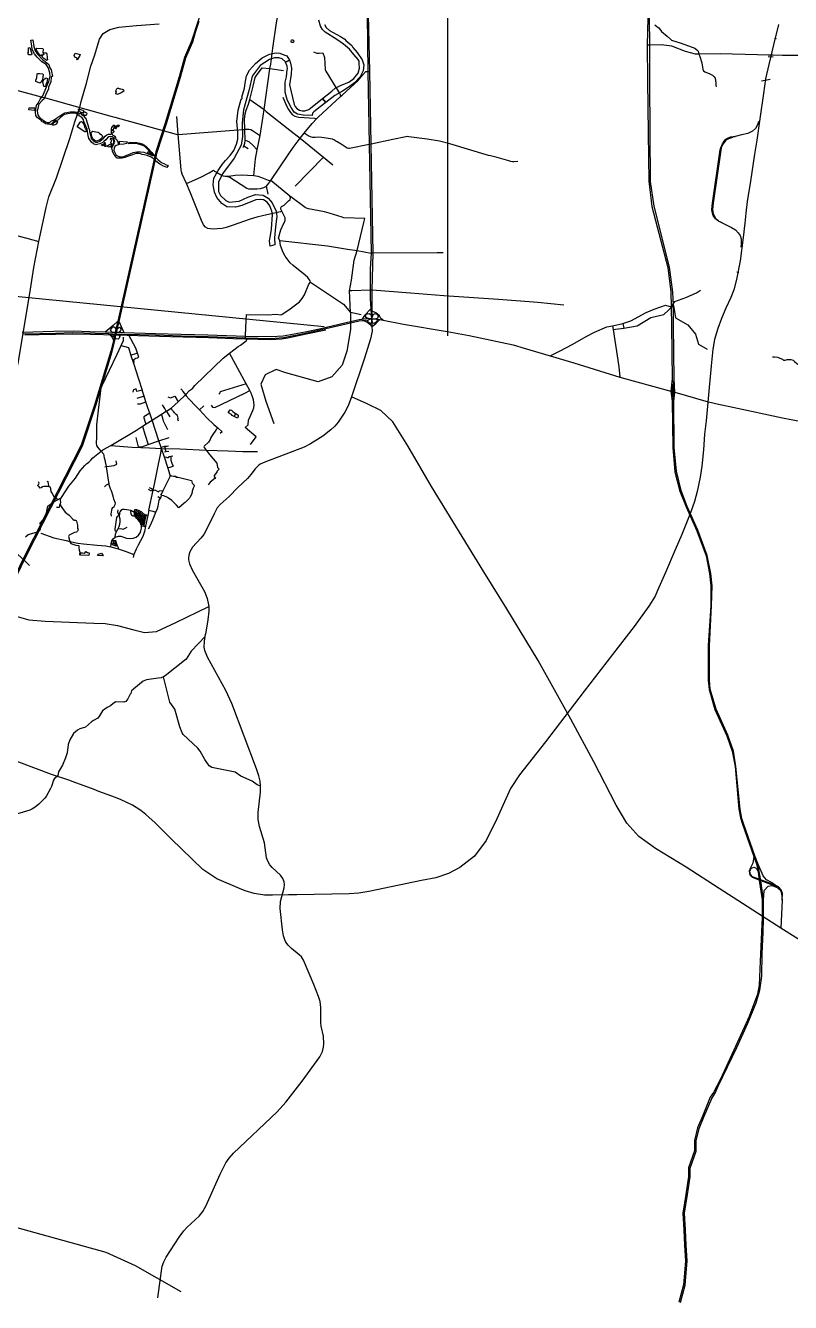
# Model space of a CAD drawing. Header units: millimetres. Extents: x 170 to 95391, y -643 to 69125.
# Drawn here: x 43621 to 54572, y -497 to 17793 of the extents above; entities that cross this region are included whole.
import ezdxf

# ---------------------------------------------------------------- set-up
doc = ezdxf.new("R2010")
doc.units = ezdxf.units.MM
for name, color, linetype in [('railways', 4, 'Continuous'), ('roads_1', 1, 'Continuous'), ('roads_2', 2, 'Continuous'), ('roads_3', 3, 'Continuous'), ('water', 7, 'Continuous')]:
    doc.layers.add(name, color=color, linetype=linetype)

msp = doc.modelspace()

# ---------------------------------------------------------------- linework, layer by layer
at = {"layer": 'railways'}
for points in [[(54399.15, 17808.59), (54331.45, 17516.05), (54263.89, 17232.85), (54216.51, 17029.38), (54184.5, 16817.59), (54133.31, 16455.36), (54090.89, 16152.6), (54056.8, 15948.89), (53999.75, 15562.09), (53951.77, 15272.66), (53932.38, 15106.21), (53918.89, 14961.34), (53892.68, 14757.29), (53851.99, 14423.09), (53799.87, 14153.91), (53760.72, 14007.31), (53718.6, 13898.39), (53648.49, 13744.34), (53582.97, 13596.29), (53531.41, 13455.28), (53484.26, 13294.66), (53460.03, 13158.05), (53436.08, 12916.54)], [(54115.92, 16419.05), (54099.82, 16370.44), (54073.02, 16320.28), (54028.74, 16278.7), (53960.75, 16246.52), (53871.68, 16226.35), (53780.58, 16205.79), (53725.23, 16191.98), (53686.24, 16178.81), (53652.16, 16155.44), (53606.94, 16097), (53581.3, 16040.43), (53575.6, 16008.97), (53465.34, 15248.64), (53456.57, 15159.43), (53465.76, 15095.55), (53500.78, 15035.88), (53544.2, 14993.01), (53594, 14966.14), (53682, 14923.72), (53728.59, 14900.08), (53783.78, 14865.54), (53824.61, 14825.7), (53850.91, 14784.77), (53864.45, 14738.31), (53866.73, 14666.25), (53863.31, 14616.32)], [(53594, 14966.14), (53540.14, 14990.5), (53498.06, 15024.94), (53466.18, 15072.75), (53450.24, 15124.03), (53446.54, 15160.26), (53456.89, 15249.66), (53567.21, 16010.32), (53573.11, 16042.96), (53597.1, 16100.21), (53622.35, 16138.6), (53648.21, 16164.07), (53679.05, 16184.16), (53718.94, 16198.89), (53751.49, 16204.17), (53780.58, 16205.79)], [(53652.16, 16155.44), (53689.49, 16173.82), (53719.37, 16185.5), (53746.95, 16193.23)], [(53436.08, 12916.54), (53395.37, 12450.61), (53382.66, 12340.03)], [(53382.66, 12340.03), (53366.02, 12132), (53343.4, 11937.98), (53325.27, 11716.9), (53302.77, 11482.77), (53277.85, 11325.65), (53238.62, 11116.89), (53197.94, 10976.41), (53144.24, 10825.66)], [(53144.24, 10825.66), (53122.67, 10765.13)], [(53122.67, 10765.13), (53016.65, 10504.35), (52921.52, 10281.51)], [(52921.52, 10281.51), (52781.56, 9960.9), (52669.82, 9698.46), (52637.26, 9619.27), (52545.95, 9475.14)], [(52545.95, 9475.14), (52332.31, 9183.36), (52105.5, 8888.87), (51620.49, 8258.09), (51063.27, 7533.44), (50692.14, 7059.69), (50562.78, 6862.56), (50365.77, 6431.31), (50216.69, 6120.27), (50050.45, 5896.31), (49836.79, 5734.43), (49677.27, 5645.04), (49495.45, 5585.75), (49290.29, 5545.35), (48537.44, 5390.2), (48390.4, 5364.86), (48252.66, 5354.37), (47506.68, 5342.97), (47384.33, 5340.34)], [(44241.61, 6984.08), (43992.74, 7066.06), (43561.34, 7225.63), (43029.58, 7426.6), (42870.88, 7492.04), (42519.94, 7658.49), (42411.3, 7709.38), (42319.82, 7739.72)], [(46763.91, 5399.99), (46684.43, 5430.36), (46358.6, 5571.72), (46156.68, 5702.45), (45706.79, 6141.76), (45478.11, 6370.84), (45342.89, 6492.3), (45270.81, 6547.5), (45151.13, 6624.23), (44989.86, 6703.98), (44908.76, 6738.07), (44668.01, 6823.04), (44605, 6851.99), (44304.29, 6960.9), (44241.61, 6984.08)], [(47384.33, 5340.34), (47158.74, 5335.49), (47041.13, 5338.55), (46894.48, 5359.28), (46763.91, 5399.99)]]:
    msp.add_lwpolyline(points, dxfattribs=at)
at = {"layer": 'roads_1'}
for points in [[(52529.57, 17900.85), (52521.08, 17509.46), (52523.38, 17004.97), (52532.7, 16251.28), (52544.95, 15563.78), (52588.49, 15202.94), (52816.95, 14325.74), (52861.62, 13976.29), (52863.15, 13765.06), (52868.56, 13492.56), (52878, 12732.64), (52875.76, 12630.6)], [(52899.03, 12631.65), (52906.82, 12731.41), (52897.26, 13489.83), (52895.31, 13782.69), (52888.15, 13975.91), (52837.92, 14333.14), (52619.79, 15206.59), (52569.88, 15560.19), (52564.21, 16250.07), (52558.43, 16999.35), (52560.28, 17509.41), (52554.65, 17899.58)], [(52878, 12732.64), (52859.14, 12555.2)], [(52875.76, 12630.6), (52874.89, 12509.43)], [(52899.49, 12511.27), (52899.03, 12631.65)], [(52915.62, 12542.04), (52906.82, 12731.41)], [(52859.14, 12555.2), (52876.52, 12411.35)], [(52874.89, 12509.43), (52876.52, 12411.35), (52885.93, 11750.46), (52915.81, 11402.71), (52986.98, 11123.26), (53076.78, 10899.19), (53230.25, 10557.32), (53362.88, 10196.87), (53412.96, 9943.77), (53430.39, 9767.04), (53430.05, 9481.87), (53395.51, 8911.77), (53393.54, 8417.53), (53408.8, 8284.47), (53491.24, 7996.75), (53661.42, 7619.09), (53739.38, 7400.04), (53780.95, 7178.77), (53832.69, 6570.43), (53856.17, 6442.91)], [(53874.1, 6436.96), (53851.11, 6570.8), (53791.97, 7180.74), (53756.89, 7400.67), (53674.03, 7627.06), (53507.25, 8002.42), (53422.85, 8285.47), (53411.92, 8417.33), (53412.11, 8913.92), (53443.21, 9482.22), (53449.91, 9767.62), (53432.88, 9946.55), (53380.85, 10203.75), (53247.61, 10564.67), (53094.65, 10905.66), (53004.98, 11131.44), (52938.68, 11410.35), (52906.08, 11750.89), (52903.34, 12412.64), (52899.49, 12511.27)], [(52903.34, 12412.64), (52915.62, 12542.04)], [(31571.58, 6754.68), (32448.51, 6221.13), (33498.09, 5628.53), (34828.93, 4469.3), (35246.4, 4102.28), (35725.06, 3705.98), (36341.07, 3222.26), (36730.58, 2986.82), (37441.75, 2574.04), (38335.81, 2223.22), (39310.24, 1951.74), (39699.08, 1857.95), (40471.81, 1576.09), (41009.68, 1265.58), (44772.06, 223.25), (45190.69, 30.9), (45845.79, -339.9)], [(53856.17, 6442.91), (53884.43, 6352.77)], [(53903.92, 6349.1), (53874.1, 6436.96)], [(53884.43, 6352.77), (54046.94, 5892.59), (54087.05, 5783.82), (54108.34, 5678.14), (54115.39, 5623.34)], [(54132.32, 5623.5), (54123.98, 5680.35), (54106.02, 5788.78), (54063.95, 5898.21), (53903.92, 6349.1)], [(54046.94, 5892.59), (54033.29, 5793.94), (53998.31, 5729.34), (53982.98, 5681.02), (53984.65, 5653.72), (53991.14, 5627.43), (54022.45, 5594.94), (54349.11, 5470.97), (54391.53, 5443.85)], [(54354.79, 5479.25), (54029.67, 5601.81), (54001.3, 5632.66), (53993.58, 5655.87), (53991.87, 5680.02), (53998.72, 5703.69), (54013.71, 5724.36), (54045.23, 5738.48), (54073.44, 5728.46), (54091.37, 5707.87), (54108.34, 5678.14)], [(54185.27, 5266.97), (54195.58, 5402.49), (54253.55, 5466.4), (54312.15, 5476.41), (54391.53, 5443.85), (54427.2, 5409.67), (54443.24, 5361.69), (54451.78, 5267.41), (54456.18, 5359.74), (54440.62, 5414.95), (54402.39, 5454.36), (54354.79, 5479.25), (54298.2, 5516.48), (54227.21, 5556.84), (54182.57, 5615.05), (54106.02, 5788.78)], [(54115.39, 5623.34), (54130.71, 5518.18)], [(54130.71, 5518.18), (54166.11, 5268.16), (54166.08, 5062.81)], [(54150.23, 5512.8), (54132.32, 5623.5)], [(54186.66, 5055.49), (54185.27, 5266.97), (54150.23, 5512.8)], [(54164.59, 5012.84), (54161.59, 4911.59), (54137.8, 4392.63), (54123.65, 4049.3), (54098.73, 3920.5), (53981.23, 3600.79), (53763.51, 3115.18), (53564.18, 2690.47), (53472.4, 2509.79), (53424.67, 2444.31)], [(53444.1, 2426.86), (53492.45, 2503.17), (53534.95, 2600.58), (53802, 3154.16), (53962.07, 3503.27), (54079.36, 3794.85), (54132.74, 3974.91), (54160.05, 4175.35), (54166.71, 4502.82), (54181.93, 4804.21), (54184.54, 5002.16)], [(54166.08, 5062.81), (54164.59, 5012.84)], [(54184.54, 5002.16), (54186.66, 5055.49)], [(53424.67, 2444.31), (53315.43, 2182.58), (53239.81, 2002.64), (53197.17, 1822.45), (53196.02, 1674.75), (53111.64, 1429.22), (53110.68, 1306.13), (53075.7, 1052.01), (53032.35, 781.53), (53046.98, 543.43), (53053.51, 321.79), (53068.27, 100.07), (53040.84, -244.42), (52972.93, -490.12)], [(52996.71, -496.7), (53065.25, -248.68), (53093.02, 99.91), (53078.16, 322.96), (53071.64, 544.53), (53057.14, 780.33), (53100.1, 1048.41), (53135.33, 1304.37), (53136.27, 1425.05), (53220.66, 1670.58), (53221.82, 1819.5), (53263.36, 1995.05), (53338.21, 2173.14), (53444.1, 2426.86), (53447.46, 2434.9)]]:
    msp.add_lwpolyline(points, dxfattribs=at)
at = {"layer": 'roads_2'}
for points in [[(46299.58, 21399.58), (46299.99, 21350.18), (46301.62, 21155.86), (46303.86, 20653.64), (46297.23, 20152.38), (46296.94, 18663.31), (46287.43, 18511.8), (46094.54, 17857.93), (45995.19, 17567.87), (45896.56, 17337.21), (45820.05, 17057.19), (45619.63, 16396.13), (45487.62, 15982.37), (44940.7, 13558.94), (44915.24, 13446.12), (44892.74, 13346.43), (44877.76, 13280.07), (44843.26, 13127.26), (44610.05, 12354.56), (44415.58, 11780.29), (43621.29, 10221.1), (43296.4, 9552.8), (43197.51, 9349.42)], [(48498.49, 18481.89), (48507.38, 18086.03), (48509.59, 17944.18), (48522.25, 17133.09), (48538.52, 16089.73), (48570.89, 14533.42)], [(48595.34, 14534.59), (48566.86, 16095.5), (48547.91, 17133.89), (48533.13, 17943.96), (48530.55, 18085.91), (48522.74, 18513.94)], [(49664.33, 13346.42), (49667.19, 18462.62), (49664.66, 18576.17), (49681.57, 18597.64)], [(43215.53, 9340.74), (43314.41, 9544.13), (43639.23, 10212.26), (44434.08, 11772.57), (44629.12, 12348.52), (44862.64, 13122.21), (44898.7, 13281.99), (44910.5, 13334.24), (44937.03, 13451.82), (44959.86, 13552.96), (45506.95, 15977.16), (45638.75, 16390.25), (45839.28, 17051.71), (45915.5, 17330.67), (46013.88, 17560.75), (46056.06, 17699.48), (46104.69, 17854.96)], [(52628.52, 17801.58), (52658.15, 17779.52), (52685.82, 17758.1), (52727.6, 17709.33), (52807.38, 17638.33), (52852.29, 17595.67), (52869.7, 17585.3), (53006.31, 17539.46)], [(55268.98, 17365.03), (54460.11, 17362.65), (53566.16, 17386.79), (53261.68, 17384.49), (53210.11, 17384.09), (53069.63, 17422.72), (52871.91, 17499.33), (52720.44, 17518.51), (52560.28, 17509.41), (52521.08, 17509.46)], [(47132.92, 15574.12), (47379.41, 15938.76), (47452.77, 16043.87), (47553.26, 16178.04), (47607.7, 16250.73), (47723.34, 16389.91), (47791.02, 16461.18), (47810.6, 16481.79), (48127.65, 16774.99), (48154.19, 16797.71), (48325.13, 16952), (48377.42, 17001.56), (48448.12, 17085.37), (48492.49, 17132.17), (48522.25, 17133.09), (48547.91, 17133.89)], [(47076.88, 15080.93), (47011.13, 15067.71), (46931.11, 15047.71), (46838.15, 15019.35), (46578.97, 14927.71), (46492.44, 14898.75), (46436.79, 14885.98), (46368.35, 14879.13), (46314.15, 14874.29), (46264.16, 14878.96), (46228.89, 14887.2), (46196.46, 14906.03), (46169.18, 14936.48), (46140.82, 15001.38), (46065.09, 15190.09), (45978.77, 15403.92), (45925.48, 15528.95), (45863.19, 15662.24), (45852.76, 15695.12), (45847.27, 15727.95), (45818.02, 16065.04), (45805.42, 16230.7), (45784.56, 16489.02)], [(46604.88, 16293.58), (46743.35, 16304.7)], [(46743.35, 16304.7), (46762.04, 16306.6), (46780.44, 16308.49), (46815.86, 16308.19), (46844.64, 16303.85), (46870.89, 16289.69), (46971.64, 16224.11), (46980.22, 16218.23)], [(48475.94, 15026.91), (48179.52, 15040.85), (48154.86, 15047.6), (47968.37, 15107.35), (47900.98, 15125.94), (47673.16, 15167.99), (47644.41, 15177.25), (47624.73, 15187.25), (47419.24, 15338.13), (47406.93, 15348.28), (47132.92, 15574.12)], [(43618.72, 10469.07), (43657.01, 10500.76), (43811.03, 10546.64), (43836.97, 10581.22), (43841.5, 10606.23), (43828.43, 10670.18), (43875.4, 10717.21), (43921.05, 10811.57), (43940.92, 10909.93), (44013.88, 10965.27), (44080.17, 11001.82), (44119.73, 11023.64), (44133.41, 11031.18), (44239.3, 11197.06), (44334.34, 11307.63), (44403.81, 11414.31), (44467.92, 11490.79), (44493.67, 11515.73), (44527.87, 11539.59), (44557.68, 11568.37), (44582.64, 11600.96), (44705.09, 11694.92), (44729.62, 11713.75), (44840.27, 11779.59), (45206.97, 11997.81), (45294.78, 12053.27), (45348.18, 12086.99), (45431.5, 12139.62), (45568.61, 12226.22), (45635.3, 12268.33), (45640.48, 12271.6), (45705.48, 12313.33), (45804.06, 12402.85), (45910.19, 12505.22), (45966.91, 12564.89), (46008.91, 12594.02), (46044.98, 12636.16), (46451.36, 13028.61), (46540.05, 13098.03), (46664.71, 13195.61), (46699.62, 13215.15), (46779.03, 13274.89), (46788.15, 13286.56), (46769.96, 13305.42), (46771.34, 13320.59), (46770.39, 13339.02), (46770.15, 13356.34), (46778.23, 13563.13), (46783.07, 13652.88), (47089.05, 13650.99), (47208.03, 13657.31), (47271.6, 13649.24), (47290.15, 13652.96), (47407.35, 13733.33), (47542.1, 13836.5), (47579.82, 13881.41), (47616.64, 13935.52), (47677.92, 14090.61), (47699.15, 14115.82), (47694.24, 14136.25), (47663.33, 14181.95), (47625.06, 14219.29), (47452.47, 14354.5), (47410.47, 14393.42), (47339.21, 14491.44), (47309.57, 14539.79), (47273.18, 14641.06), (47261.33, 14715.86), (47243.86, 14749.26), (47276.71, 14867.79), (47320.97, 14961.07), (47339.95, 14997.27), (47336.94, 15039.68), (47318.11, 15076.29), (47300.3, 15117.3), (47291.66, 15134.29), (47278.02, 15161.15), (47278.01, 15182.32), (47287.35, 15198.54), (47324.4, 15221.83), (47385.09, 15283.28), (47411.16, 15302.57), (47414.92, 15327.03), (47406.93, 15348.28)], [(47272.89, 15124.75), (47076.88, 15080.93)], [(47291.66, 15134.29), (47272.89, 15124.75)], [(47699.15, 14115.82), (48173.17, 13802.06), (48273.1, 13682.37), (48258.9, 13994.29), (48287.24, 14147.44), (48324.29, 14430.23), (48366.75, 14571.88), (48464.78, 14972.08), (48475.94, 15026.91)], [(48570.89, 14533.42), (48556.45, 14306.36), (48553.21, 14001.15), (48555.21, 13876.16), (48563.98, 13737.44), (48569.41, 13651.55), (48573.53, 13586.32), (48577.87, 13576.22)], [(48577.87, 13576.22), (48579.99, 13587.4), (48582.72, 13601.89), (48583.38, 13703.49), (48585.31, 14002.87), (48595.34, 14534.59)], [(51130.08, 13061.29), (51263.73, 13129.29), (51454.54, 13230.23), (51649.36, 13337.24), (51766.85, 13398.87), (51942.54, 13477.9), (52026.49, 13493.43), (52173.42, 13526.02), (52286.65, 13562.27), (52506.8, 13681.9), (52622.11, 13728.18), (52781.16, 13787.38), (52863.15, 13765.06), (52914.93, 13840.12), (53074.36, 13899.27), (53228.8, 13962.6), (53284.2, 14002.65)], [(48563.98, 13737.44), (48471.96, 13641.27), (48435.19, 13582.93)], [(52035.29, 13438.17), (52067.89, 13444.63), (52188.11, 13456.69), (52377.59, 13489.77), (52574.2, 13610.15), (52759.5, 13654.35), (52895.31, 13782.69), (52923.87, 13604.9), (53104.33, 13505.11), (53211.83, 13372.55), (53257.65, 13228.28), (53380.06, 13156.06)], [(44940.7, 13558.94), (44873.2, 13498.68), (44760.24, 13400.95)], [(45030.87, 13392.7), (44959.86, 13552.96)], [(48577.87, 13576.22), (48579.74, 13481.13), (48581.06, 13413.7), (48559.64, 13307.04), (48474.62, 13030.88), (48289.35, 12472.61), (48241.25, 12344.22), (48191.46, 12255.41), (48096.21, 12112.57), (48047.15, 12054.56), (47993.43, 12001.59), (47877.88, 11912.11), (47699.53, 11799.66), (47608.03, 11751.66), (47047.52, 11537.34), (46981.51, 11507.97), (46954.57, 11490.02), (46907.34, 11444.31), (46844.24, 11360.61), (46797.03, 11306.59), (46659.21, 11174.75), (46537.35, 11046.22), (46407.75, 10933.26), (46366.35, 10885.07), (46318.97, 10800.57), (46250.87, 10649.64), (46173.5, 10503.78), (46132.53, 10450.26), (46011.32, 10320.51), (45972.63, 10253.12), (45963.78, 10227.7), (45954.66, 10171.7), (45954.69, 10141.77), (45966.19, 10081.6), (46009.35, 9986.03), (46146.42, 9754.45), (46188.67, 9674.74), (46223.06, 9585.9), (46241.5, 9495.75), (46242.98, 9469.81), (46245.25, 9405.16), (46230.47, 9281.27), (46199.15, 9074.58)], [(48425.22, 13648.33), (48273.1, 13682.37), (48273.14, 13438.5), (48220.84, 13129.79), (48155.64, 12929.17), (48003.88, 12760.33), (47809.66, 12688.16), (47347.01, 12819.4), (47209.71, 12865.33), (47050.15, 12789.09), (46991.67, 12656.07), (47061.41, 12411.89), (47176.15, 12093.25)], [(48211.2, 13534.99), (47828.32, 13446.26), (47626.21, 13399.77)], [(48566, 13592.45), (48530.57, 13594.57), (48435.19, 13582.93), (48396.02, 13578.14), (48211.2, 13534.99)], [(48213.38, 13520.73), (48394.94, 13562.21), (48440.59, 13567.28), (48531.33, 13577.35), (48566, 13592.45)], [(48440.59, 13567.28), (48471.08, 13563.67), (48507.77, 13549.52), (48547.92, 13517.17), (48579.74, 13481.13), (48601.05, 13496.49), (48642.38, 13531.34), (48672.13, 13562.77), (48694.79, 13580.13)], [(48530.57, 13594.57), (48492.58, 13611.9), (48491.18, 13660.83), (48538.63, 13669.41), (48569.41, 13651.55)], [(48573.53, 13586.32), (48572.27, 13565.9), (48568.22, 13529.14), (48556.94, 13521.09), (48525.67, 13542.61), (48517.64, 13562.89), (48531.33, 13577.35)], [(48566, 13592.45), (48634.15, 13591.41), (48694.79, 13580.13), (48738.83, 13571.93), (49032.73, 13517.22), (49657.31, 13410.88), (49974, 13350.93), (50599.87, 13218.61), (50759.78, 13169.73), (51130.08, 13061.29), (51471.61, 12961.29), (52127.99, 12754.53), (52859.14, 12555.2), (52915.62, 12542.04), (53362, 12410.47), (53497.14, 12380.04), (53747.13, 12327.55), (54458.97, 12172.2), (55050.44, 12058.81)], [(48582.72, 13601.89), (48588.94, 13620.33), (48597.18, 13652.02), (48628.58, 13667.48), (48660.13, 13653.64), (48670.33, 13626.31), (48659.81, 13597.96), (48634.15, 13591.41), (48656.85, 13583.39), (48655.65, 13562.65), (48610.54, 13523.82), (48587.47, 13536.57), (48584.15, 13569.9), (48579.99, 13587.4)], [(48738.83, 13571.93), (48707.77, 13596.45), (48687.13, 13635.4), (48635.49, 13679.37), (48583.38, 13703.49)], [(47626.21, 13399.77), (47306.73, 13343.58), (47140.43, 13332.25), (46770.39, 13339.02), (46232.92, 13358.21), (45849.89, 13366.58), (45482.35, 13378.42), (45030.87, 13392.7), (44961.9, 13394.88), (44926.91, 13395.99), (44861.59, 13397.94), (44760.24, 13400.95), (44539.29, 13407.53), (44309.19, 13415.14), (44028, 13408.87), (43573.24, 13397.97)], [(43594.69, 13378.82), (44047.9, 13387.69), (44295.11, 13394.77), (44615.84, 13387.9), (44806.73, 13380.61), (44868.6, 13377.34), (44944.74, 13374.08), (45025.41, 13371.91), (45479.62, 13360.51), (45850.33, 13348.09), (46233.77, 13337.2), (46771.34, 13320.59), (47134.29, 13312.07), (47312.89, 13322.35), (47628.38, 13387.27)], [(44806.73, 13380.61), (44846.76, 13343.7), (44864.49, 13321.24), (44877.76, 13280.07)], [(44861.59, 13397.94), (44837.68, 13434.76), (44872.13, 13479.06), (44894.52, 13477.09), (44915.24, 13446.12)], [(44892.74, 13346.43), (44870.88, 13333.67), (44852.2, 13350.78), (44868.6, 13377.34)], [(44944.74, 13374.08), (44972.27, 13343.51), (44959.19, 13317.35), (44945.64, 13299.03), (44915.81, 13303.9), (44910.5, 13334.24)], [(44937.03, 13451.82), (44964.39, 13470.25), (44987.47, 13443.28), (44981.91, 13422.82), (44961.9, 13394.88)], [(47628.38, 13387.27), (48213.38, 13520.73)], [(52026.49, 13493.43), (52035.29, 13438.17), (52115.5, 12902.66), (52127.99, 12754.53)], [(52173.42, 13526.02), (52188.11, 13456.69)], [(43677.45, 10057.37), (43635.78, 10102.06), (43499.94, 10225.27)], [(46194.05, 9042), (45992.84, 8831.2), (45918.3, 8715.68), (45620.92, 8478.34), (45598.11, 8462.02)], [(46986.18, 6897.11), (46978.73, 6971.78), (46960.16, 7048.41), (46927.37, 7146.21), (46572.21, 8082.36), (46486.41, 8270.38), (46227.31, 8746.91), (46188.74, 8841.44), (46178.6, 8891.4), (46181.61, 8976.35), (46194.05, 9042), (46199.15, 9074.58)], [(45598.11, 8462.02), (45564.66, 8447.7), (45517.29, 8444.78), (45351.43, 8419.6), (45306.33, 8401.92), (45169.43, 8293.58), (45138.92, 8263.37), (45130.06, 8226.98), (45117.02, 8217.89), (45083.02, 8150.46), (45054.95, 8113.02), (45026.91, 8101.74), (44913.61, 8104.59), (44873.11, 8084.55), (44835.81, 8046.74), (44789.36, 8027.3), (44724.58, 7976.54), (44681.13, 7904.32), (44655.79, 7873.17), (44592.99, 7840.35), (44565.93, 7820.86), (44480.78, 7745.56), (44400.17, 7719.65), (44366.57, 7699.44), (44307.87, 7651.29), (44253.71, 7563.87), (44230.75, 7496.35), (44214.45, 7376.68), (44193.84, 7303.49), (44147.51, 7198.71), (44093.86, 7102.86), (44083.53, 7052.41), (44074.84, 7036.08), (44035.31, 7006.72), (44020.21, 6982.03), (43990.52, 6891.84), (43976.53, 6863.04), (43915.64, 6751.74), (43894.78, 6728.09), (43809.8, 6641.6), (43758.92, 6599.48), (43709.37, 6567.66), (43681.87, 6553.05), (43408.7, 6474.85)], [(46986.18, 6897.11), (46938.32, 6916.35), (46866.75, 6971.26), (46703.09, 7039.12), (46620.03, 7098.56), (46286.39, 7167.87), (46250.07, 7188.13), (46188.43, 7281.74), (46123.17, 7400.89), (46087.04, 7443.3), (45879.33, 7639.01), (45862.26, 7663.54), (45829.37, 7749.16), (45759.47, 7999.11), (45687.35, 8101.69), (45598.11, 8462.02)], [(45513.01, -431.67), (45565.31, -45.33), (45578.36, 21.06), (45600.05, 85.15), (45634.26, 152.46), (45820.24, 439.04), (45885.39, 529.37), (45931.94, 578.84), (46054.92, 689.74), (46104.37, 741.41), (46156.81, 806.36), (46206.52, 890.17), (46406.34, 1339.55), (46489.41, 1505.09), (46536.08, 1570.08), (46600.08, 1639.37), (47221.95, 2235.95), (47347.99, 2372.33), (47581.07, 2670.72), (47832.81, 3019.95), (47869.97, 3098.33), (47885.85, 3159.16), (47892, 3205.66), (47885.22, 3315.43), (47853.74, 3458.65), (47847.42, 3507.47), (47850.19, 3725.78), (47836.51, 3813.44), (47815.95, 3883.43), (47749.2, 4059.1), (47601.24, 4403.89), (47569.94, 4451.81), (47540.43, 4484.19), (47430.7, 4573.77), (47379.23, 4621.85), (47347.89, 4665.33), (47332.77, 4695.38), (47315.01, 4754.27), (47300.37, 4841.95), (47267.38, 5147), (47273.02, 5247.8), (47323.64, 5443.54), (47325.95, 5490.07), (47321.46, 5527.79), (47304.58, 5576.69), (47270.41, 5625.75), (47153.16, 5732.01), (47117, 5773.32), (47087.63, 5822.32), (47069.8, 5872.35), (47041.82, 6086.48), (46967.9, 6320.94), (46949.55, 6423.06), (46949.43, 6522.81), (46982.6, 6814.02), (46986.18, 6897.11)], [(54451.78, 5267.41), (54432.92, 4864.14)]]:
    msp.add_lwpolyline(points, dxfattribs=at)
at = {"layer": 'roads_3'}
for points in [[(41226.7, 19350.9), (41240.55, 19230.84), (41226.43, 19084.31), (41176.1, 18987.68), (40965.98, 18707.37), (40635.81, 18237.28), (40616.51, 18188.5), (40645.29, 18167.84), (41603.48, 17535.51), (41991.96, 17292.89), (42212.43, 17217.6), (42538.96, 17119.36), (43224.55, 16936.46), (43843.3, 16773.72)], [(47160.99, 17469.38), (47212.15, 17832.36), (47234.45, 17934.25), (47229.75, 17956.92)], [(42061.86, 10011.35), (42972.58, 11430.06), (43424.6, 12522.27), (43521.72, 12982.97), (43691.68, 14016.46), (43741.45, 14327.51), (43813.05, 14698.46), (43917.78, 15186.61), (43956.17, 15337.9), (44065.93, 15611.52), (44255.82, 16173.32), (44326.16, 16414.48), (44395.89, 16619.99), (44419.27, 16704.61), (44495.35, 16966.18), (44557.17, 17211.5), (44614.17, 17374.89), (44677.84, 17595.6), (44732.09, 17679.12), (44827.61, 17737.7), (44955.22, 17769.38), (45208.96, 17791.78), (45532.39, 17815.65)], [(54343.04, 17616.34), (54369.22, 17608.97)], [(47130.37, 17238.77), (47160.99, 17469.38)], [(47743.43, 17415.73), (47792.69, 17397.3), (47824.8, 17396.21), (47878.36, 17400.67), (47902.52, 17334.1), (47911.81, 17163.58), (47920.66, 17138.92), (48065.33, 16907.44)], [(53006.31, 17539.46), (53202.33, 17471.05), (53232.03, 17445.51), (53248.28, 17423.56), (53261.68, 17384.49), (53269.41, 17361.94), (53304.67, 17256.47), (53314.49, 17194.93), (53317.37, 17169.31), (53328.51, 17145.66), (53343.8, 17131.92), (53408.45, 17106.83), (53453.61, 17082.19), (53481.15, 17057.14), (53495.42, 17038.6), (53503.2, 16973.24), (53501.81, 16934.07), (53507.84, 16915.58)], [(46886.87, 15644.57), (46913.54, 15882.1), (46939.2, 16011.46), (46980.22, 16218.23), (47021.41, 16495.77), (47034.86, 16589.06), (47118.7, 17170.46), (47119.93, 17177.67), (47130.37, 17238.77)], [(54253.17, 17348.36), (54326.71, 17345.78)], [(54326.54, 17366.98), (54253.69, 17368.26)], [(46736.13, 16045.06), (46746.98, 16066.86), (46761.54, 16109.15), (46764.79, 16144.01), (46762.04, 16306.6), (46756.08, 16445.06), (46763.89, 16528.45), (46780.34, 16582.35), (46810.68, 16668.97), (46830.41, 16734.08), (46877.37, 16923.56), (46908.64, 17049.85), (46929, 17077.04), (47009.9, 17189.23), (47119.93, 17177.67), (47315.13, 17147.67)], [(54156.06, 17001.17), (54279.77, 17023.25)], [(48065.33, 16907.44), (48117.35, 16824.24)], [(43843.3, 16773.72), (43906.57, 16756.78)], [(43906.57, 16756.78), (44395.89, 16619.99), (44858.84, 16492.03), (44897.46, 16481.05), (45778.31, 16238.3), (45805.42, 16230.7), (46604.88, 16293.58)], [(46830.41, 16734.08), (47034.86, 16589.06), (47067.34, 16561.93), (47404.16, 16294.89), (47553.26, 16178.04), (47886.85, 15906.91), (48019.69, 15798.95)], [(47306.46, 16766.27), (47358.94, 16641.27), (47384.85, 16588.6), (47412.52, 16548.22), (47441.89, 16514.37), (47477.94, 16492.76), (47532.19, 16479.19), (47757.76, 16466.65), (47791.02, 16461.18)], [(48117.35, 16824.24), (48125.44, 16806.96), (48130.23, 16788.9), (48127.65, 16774.99)], [(46939.2, 16011.46), (46874.42, 16080.15), (46829.17, 16122.26), (46799.08, 16136.2), (46764.79, 16144.01)], [(50669.12, 15843.7), (50615.55, 15839.21), (50593.34, 15841.85), (50568.67, 15847.79), (50541.54, 15854.56), (50373.08, 15901.82), (50276.92, 15927.19), (50250.6, 15932.32), (49695.98, 16096.64), (49547.23, 16136.37), (49372.86, 16165.66), (49107.93, 16200.62), (49084.9, 16203.27), (49065.1, 16200.15), (48878.63, 16159.07), (48566.86, 16095.5), (48538.52, 16089.73), (48256.55, 16032.26), (48243.38, 16032.37), (48226.1, 16034.97), (48139.27, 16092.24), (48081.89, 16125.5), (48064.7, 16137.11), (48036.01, 16154.56), (48013.86, 16165.4), (47864.98, 16188.76), (47821.37, 16194.04), (47766.97, 16189.58), (47732.39, 16190.68), (47700.34, 16198.33), (47669.15, 16212.52), (47607.7, 16250.73)], [(46806.47, 16028.74), (46746.98, 16066.86)], [(47886.85, 15906.91), (47479, 15491.32)], [(45925.48, 15528.95), (46130.52, 15619), (46248.84, 15683.56), (46313.43, 15723.17)], [(46313.43, 15723.17), (46326.48, 15709.13), (46353.52, 15690.87)], [(46353.52, 15690.87), (46436.32, 15645.09)], [(46436.32, 15645.09), (46449.46, 15640.07), (46478.23, 15634.09), (46498.04, 15635.09), (46533.45, 15636.9), (46622.52, 15650.9), (46707.38, 15653.46), (46886.87, 15644.57), (46947.74, 15635.05), (47000.3, 15616.57), (47096.33, 15576.42), (47132.92, 15574.12)], [(46498.04, 15635.09), (46544.82, 15618.77), (46788.13, 15461.82), (46811.14, 15455.89), (46934.67, 15452.39), (46986.6, 15456.87), (47033.68, 15472.05), (47069.25, 15490.6), (47090.89, 15516.64), (47132.92, 15574.12)], [(47093.85, 15378.93), (47069.25, 15490.6)], [(43130.54, 14884.02), (43156.02, 14876.86), (43438.99, 14797.35), (43511.28, 14779.76), (43640.08, 14748.42), (43813.05, 14698.46)], [(47261.33, 14715.86), (47941.93, 14637.29), (48228.12, 14591.58), (48366.75, 14571.88), (48570.89, 14533.42)], [(49600.13, 14536.24), (49511.61, 14539.01), (48595.34, 14534.59), (48570.89, 14533.42)], [(47897.59, 13479.5), (41524.47, 14104.12), (40427.05, 14212.06)], [(53803.3, 14263), (53830.58, 14261.76)], [(51326.9, 13786.94), (50953.41, 13825.78), (50390.76, 13871), (49609.59, 13921.4), (49134.17, 13961.16), (48585.31, 14002.87), (48553.21, 14001.15), (48294.19, 13990.61), (48258.9, 13994.29)], [(43608.27, 13363.13), (43817.56, 13368.17), (44051.89, 13373.83), (44295.3, 13377.66), (44544.64, 13372.13), (44923.53, 13361.69), (45229.83, 13352.92), (45695.18, 13338.7), (46245.49, 13323.27), (46597.58, 13310.55), (46769.96, 13305.42), (47132.97, 13296.32), (47283.39, 13304.79), (47376.73, 13320.92), (47636.7, 13376.13), (47918.3, 13432.7)], [(45164.38, 12959.09), (45173.6, 12980.91), (45171.27, 13009.12), (45199.77, 13028.86), (45224.5, 13032.23), (45243.24, 13040.68), (45224.82, 13101.9), (45200.99, 13172.31), (45099.6, 13358.13)], [(44849.22, 10765.97), (44847.96, 10799.28), (44859.42, 10873.5), (44871.92, 10889.78), (44887.83, 10903.79), (44904.06, 10934.92), (44906.28, 10953.86), (44883.23, 11007.56), (44875.71, 11052.51), (44849.26, 11130.32), (44836.62, 11157.59), (44819.62, 11216.67), (44816.84, 11234.64), (44809.38, 11282.87), (44779.15, 11475.77), (44761.37, 11569.21), (44751.81, 11595.43), (44747.5, 11633.9), (44739.74, 11651.18), (44705.09, 11694.92), (44654.8, 11753.07), (44642.12, 11776.23), (44637.77, 11808.05), (44640.45, 11902.62), (44642.63, 12074.45), (44666.92, 12284.64), (44684.43, 12443.02), (44703.31, 12603.23), (44718.38, 12639.28), (44822.37, 12854.82), (44931.45, 13084.45), (44989.54, 13210.67), (45023.27, 13283.99), (45024.19, 13330.6)], [(44989.54, 13210.67), (45092.44, 13182.97), (45129.77, 13066.79), (45164.38, 12959.09), (45239.98, 12733.9), (45288.88, 12572.39)], [(45224.82, 13101.9), (45182.21, 13083.83), (45145.06, 13074.41), (45129.77, 13066.79)], [(46842.26, 11791.85), (46920.78, 11902.69), (46766.54, 12034.34), (46805.84, 12075.31), (46810.68, 12138.51), (46834.33, 12195.18), (46872.94, 12277.14), (46888.89, 12315.14), (46894.42, 12359.16), (46884.2, 12430.46), (46864.1, 12490.07), (46850.53, 12529.12), (46831.98, 12563.11), (46777.53, 12662.93), (46659.87, 12880.67), (46540.05, 13098.03)], [(54312.86, 13046.88), (54345.31, 13048.17), (54385.42, 13041.71), (54420.34, 13029.14), (54457.52, 13014.01), (54474.18, 13000.56), (54494.25, 12999.37), (54525.74, 13009.38), (54549.94, 13009.19), (54579.31, 13011.02), (54608.58, 13001.57), (54631.59, 12981.41), (54663.82, 12953.49), (54673.53, 12944.19), (54687.09, 12936.41), (54702.2, 12934.14)], [(46777.53, 12662.93), (46409.36, 12545.65), (46401.56, 12537), (46400.27, 12528.1), (46389.53, 12515.07)], [(45379.7, 10583.09), (45403.26, 10628.49), (45442.62, 10714.76), (45486.79, 10820.46), (45507.84, 10873.58), (45519.47, 10908.85), (45535.66, 10995.31), (45556.54, 11028.73), (45564.89, 11061.48), (45564.14, 11073.47), (45569.76, 11089.62), (45592.28, 11134.01), (45640.14, 11229.12), (45690.47, 11334.26), (45691.99, 11350.95), (45657.07, 11463.67), (45608.89, 11611.16), (45566.65, 11733.83), (45561.65, 11748.37), (45530.22, 11843.19), (45480.64, 11992.77), (45431.5, 12139.62), (45398.05, 12239.86), (45371.92, 12318.13), (45343.24, 12404.07), (45317.13, 12484.92), (45288.88, 12572.39), (45213.63, 12552.77), (45205.33, 12587.89), (45165.98, 12577.34), (45159.46, 12565.17), (45157.08, 12542.41)], [(45317.13, 12484.92), (45215.09, 12453.2)], [(45657.79, 12475.47), (45697.5, 12462.53), (45756.72, 12482.32), (45804.06, 12402.85)], [(45845.86, 12590.39), (45863.73, 12571.8), (45874.87, 12549.67), (45910.19, 12505.22), (45919.69, 12490.36), (45963.06, 12442.85), (46059, 12341.09), (46109.75, 12287.1), (46217.72, 12172.2), (46316.85, 12080.66), (46374.11, 12031.5), (46435.94, 11974.62), (46407.41, 11948.73)], [(46280.04, 12355.62), (46298.85, 12326.26), (46332.78, 12320.84), (46538.92, 12420.87), (46758.66, 12527.13), (46831.98, 12563.11)], [(54919.22, 4557.89), (54432.92, 4864.14), (53552.44, 5430.97), (53078.57, 5737.95), (52640.89, 6006.72), (52399.03, 6176.78), (52231.54, 6366.77), (52076.96, 6626.37), (51756.28, 7248.16), (51427.29, 7857.7), (50959.26, 8697.15), (50512.76, 9439.61), (50183.26, 9967.08), (49435.07, 11190.79), (49093.74, 11771.59), (48878.24, 12117.69), (48706.55, 12278.98), (48513.72, 12374.84), (48289.35, 12472.61)], [(45225.05, 12373.31), (45265.21, 12372.97), (45343.24, 12404.07)], [(45635.3, 12268.33), (45615.85, 12306.44), (45604.14, 12322.42), (45582.81, 12357.95)], [(45692.09, 12189.99), (45652.95, 12249.24), (45640.48, 12271.6)], [(45812.06, 12126.45), (45799.95, 12155.25), (45806.59, 12170.87), (45795.25, 12208.57), (45775.29, 12223.61), (45754.89, 12246.84), (45745.22, 12260.25), (45723.22, 12277.85), (45705.48, 12313.33)], [(46109.75, 12287.1), (46175.4, 12343.7)], [(45398.05, 12239.86), (45314.68, 12187.82)], [(45314.68, 12187.82), (45315, 12172.7), (45340.1, 12097.17), (45348.18, 12086.99)], [(45658.04, 12000.17), (45628.17, 12060.89), (45597.32, 12126.23), (45584.1, 12168.16), (45568.61, 12226.22)], [(45200.65, 11891.14), (45210.29, 11852.83), (45232.73, 11759.85), (45286.06, 11760.77), (45377.8, 11792.81), (45530.22, 11843.19), (45674.96, 11891.71)], [(45294.78, 12053.27), (45330.85, 11939.22), (45377.8, 11792.81)], [(46374.11, 12031.5), (46351.76, 12005.55), (46337.13, 11982.63), (46310.6, 11949.55), (46271.99, 11890.94), (46263.54, 11865.91), (46239.49, 11823.58), (46178.77, 11767.21), (46174.58, 11759.57), (46180.14, 11746.71), (46208.33, 11708.49), (46254.11, 11646.44), (46357.22, 11525.55), (46368.78, 11460.72), (46393.83, 11438.98), (46372.05, 11421.22), (46360.08, 11406.98), (46361.02, 11395.7), (46323.53, 11347.33), (46320.36, 11338.14), (46321.85, 11331.97), (46340.27, 11317.48), (46328.84, 11305.78), (46266.09, 11254.04), (46234.35, 11215.88)], [(44840.27, 11779.59), (45147.11, 11751.91), (45395.8, 11745.18), (45566.65, 11733.83), (45831.36, 11732.24), (46208.33, 11708.49), (46521.52, 11701.09), (46733.81, 11693.87), (46942.2, 11693.95)], [(45386.95, 10850.84), (45450.23, 11138.69), (45468.93, 11223.72), (45524.07, 11509.39), (45557.89, 11669.49), (45566.65, 11733.83)], [(45666.87, 11767.98), (45650.37, 11764.53), (45608.98, 11761.21), (45561.65, 11748.37)], [(45608.98, 11761.21), (45619.27, 11741.73), (45620.12, 11720.72), (45626.68, 11704.78), (45628.07, 11685.81)], [(44757.97, 11473.42), (44779.15, 11475.77), (44891.83, 11490.51), (44929.09, 11510.17), (44918.35, 11558.64)], [(45727.44, 11622.95), (45699.34, 11619.43), (45673.83, 11616.24), (45662.37, 11601.99), (45650.01, 11601.58), (45643.87, 11607.27), (45608.89, 11611.16)], [(45674.48, 11692.58), (45628.07, 11685.81), (45609.99, 11680.32)], [(45699.34, 11619.43), (45701.42, 11591.92), (45701.71, 11565.27), (45716.29, 11522.61), (45733.62, 11483.19)], [(45691.99, 11350.95), (45708.11, 11342.18), (45741, 11340.49), (45772.88, 11340.42), (45773.71, 11322.91), (45807.81, 11324.55), (45994.36, 11277.87), (46007.83, 11237.48), (46032.76, 11211.74), (46036.22, 11193.27), (46020.22, 11168.5), (46005.42, 11123.53), (46007.85, 11107.11), (45994.54, 11077.3), (45976.22, 11042.1), (45965.77, 11024.24), (45904.62, 10959.38), (45892.74, 10953.84), (45815.03, 10886.01), (45782.27, 10924.03), (45713.31, 10991.24), (45652.37, 11031.73), (45602.45, 11057.05), (45564.89, 11061.48)], [(45657.07, 11463.67), (45689.89, 11468.32), (45733.62, 11483.19)], [(43923.41, 11265.91), (43941.38, 11260.12), (43945.76, 11230.87), (43952.13, 11192.39), (43884.12, 11189.39), (43864.01, 11185.46), (43843.78, 11170.27), (43832.42, 11166.26), (43814.05, 11185.9), (43800.74, 11195.74), (43795.7, 11208.09), (43811.1, 11223.64), (43816.03, 11236.61), (43807.5, 11259.23)], [(43952.13, 11192.39), (43975.27, 11187.57), (43977.02, 11153.23), (43984.97, 11118.82), (44003.25, 11088.94), (44026.08, 11048.76), (44048.13, 11038.84), (44080.17, 11001.82)], [(44751.37, 11186), (44780.8, 11215.77), (44816.84, 11234.64)], [(45388.89, 11177.45), (45425.82, 11160.24), (45440.25, 11147.5), (45450.23, 11138.69), (45463.21, 11135.82), (45473.91, 11143.21), (45505.86, 11123.68), (45524.82, 11113.26), (45538.16, 11127.81), (45592.28, 11134.01)], [(44119.73, 11023.64), (44115.68, 10988.55), (44122.2, 10967.48), (44117.34, 10941.39), (44104.79, 10919.46), (44101.95, 10889.25), (44062.82, 10891.13)], [(45440.25, 11147.5), (45429.74, 11137.14), (45422.42, 11123.88), (45379.35, 11146.28)], [(45513.96, 11046.74), (45539.08, 11034.23), (45556.54, 11028.73)], [(44117.34, 10941.39), (44120.23, 10918.3), (44138.53, 10890.47), (44166.06, 10857.95), (44189.42, 10820.84), (44243.17, 10781.95), (44298.27, 10721.52), (44316.72, 10710.59), (44334.2, 10707.36), (44345.51, 10705.21), (44351.09, 10694.93), (44364.49, 10636.9), (44363.64, 10597.44), (44373.69, 10568.15), (44366.84, 10551.29), (44349.18, 10534.02), (44323.92, 10530.65), (44245.32, 10493.91), (44237.43, 10476.05), (44256.84, 10404.52)], [(44839.8, 10328.39), (44845.41, 10363.6), (44852.4, 10401.05), (44857.5, 10412.67), (44874.23, 10438.92), (44905.88, 10466.19), (44949.59, 10478.94), (44983.75, 10477.32), (45065.94, 10451.5), (45111.59, 10444.45), (45162.54, 10451.39), (45203.95, 10467.02), (45236.41, 10493.47), (45261.54, 10528.79), (45273.38, 10557.34), (45280.89, 10593.15), (45279.99, 10628.83), (45257.3, 10686.42), (45229.44, 10719.66), (45208.02, 10737.76), (45192.66, 10754.82), (45183.02, 10771.3), (45178.43, 10798.3), (45178.57, 10815.2), (45180.91, 10840.25), (45183.42, 10862.93)], [(45165.48, 10829.36), (45152.64, 10833.57), (45127.34, 10846.91), (45100.27, 10852.98), (45070.24, 10855.08), (45031.34, 10861.77), (45006.59, 10858.9), (44985.38, 10846.79), (44975.28, 10831.3), (44966.86, 10811.9), (44967.18, 10788.32), (44961.56, 10772.69), (44931.09, 10762.18), (44922.21, 10748.43), (44897.06, 10578.5), (44899.02, 10566.7), (44920.97, 10543.95)], [(44905.88, 10466.19), (44907.59, 10505.43), (44920.97, 10543.95), (44943.24, 10579.44), (44963.14, 10617.71), (44972.88, 10651.14), (44976.05, 10682.17), (44973.5, 10723.38), (44961.56, 10772.69), (44949.35, 10799.21), (44942.72, 10824.41), (44945.1, 10855.64)], [(45127.34, 10846.91), (45123.75, 10827.15), (45126.63, 10802.54), (45135.72, 10781.44), (45155.52, 10769.28), (45171.14, 10768.33), (45183.02, 10771.3)], [(45386.95, 10850.84), (45372.2, 10776.8), (45339.48, 10620.27), (45324.79, 10547.68), (45298.4, 10472.05), (45265.94, 10410.32), (45232.47, 10351.17), (45205.19, 10292.97), (45171.06, 10216.39), (45160.94, 10175.01)], [(45180.91, 10840.25), (45165.48, 10829.36), (45178.57, 10815.2)], [(45183.42, 10862.93), (45200.56, 10861.6), (45211.6, 10860.74), (45248.55, 10846.07), (45280.83, 10825.81), (45331.32, 10780.24), (45341.1, 10767.9), (45335.94, 10742.46), (45330.23, 10714.28), (45321.9, 10673.19), (45315.74, 10642.75), (45312.07, 10624.66)], [(45200.56, 10861.6), (45198.19, 10844.34), (45195.31, 10823.47), (45193.54, 10796.83), (45196.51, 10782.97), (45206.61, 10760.33), (45224.71, 10743.5), (45243.42, 10727.73), (45268.89, 10695.23), (45283.09, 10668.98), (45289.09, 10647.91), (45309.79, 10643.91), (45315.74, 10642.75)], [(45280.83, 10825.81), (45259.29, 10818.66), (45231, 10809.28), (45205.21, 10800.71), (45193.54, 10796.83)], [(45195.31, 10823.47), (45231, 10809.28), (45263.5, 10788.55), (45288.74, 10765.56), (45310.5, 10742.02), (45330.23, 10714.28)], [(45198.19, 10844.34), (45231.95, 10832.89), (45259.29, 10818.66), (45288.8, 10795), (45310.58, 10773.09), (45335.94, 10742.46)], [(45321.9, 10673.19), (45309.69, 10708.22), (45290.36, 10737.07), (45269.03, 10758.77), (45238.73, 10782.1), (45205.21, 10800.71)], [(45386.95, 10850.84), (45441.45, 10839.1), (45486.79, 10820.46)], [(40947.55, 10610.53), (41462.42, 10254.47), (42061.86, 10011.35), (42213.65, 9915.6), (43124.63, 9481.18), (43341.41, 9390.6), (43465.42, 9338.79), (43666.82, 9279.64), (43900.72, 9260.39), (44596.92, 9233.87), (44762.53, 9229.17), (44939.47, 9198.95), (45169.69, 9135.47), (45321.88, 9101.37), (45494.25, 9115.48), (45771.45, 9244.33), (46242.98, 9469.81)], [(45309.79, 10643.91), (45302.69, 10671.89), (45289.3, 10701.73), (45271.75, 10728.52), (45248.09, 10751.56), (45224.7, 10767.87), (45196.51, 10782.97)], [(45372.2, 10776.8), (45344.14, 10782.32), (45331.32, 10780.24), (45310.58, 10773.09), (45288.74, 10765.56), (45269.03, 10758.77), (45248.09, 10751.56), (45224.71, 10743.5), (45208.02, 10737.76)], [(45330.23, 10714.28), (45309.69, 10708.22), (45289.3, 10701.73), (45268.89, 10695.23)], [(45279.99, 10628.83), (45312.07, 10624.66), (45339.48, 10620.27)], [(43841.26, 10524.07), (44025.58, 10455.33), (44200.86, 10416.41), (44256.84, 10404.52), (44369.49, 10380.61), (44448.72, 10369.68), (44646.86, 10351.06), (44770.88, 10339.74), (44839.8, 10328.39), (44945.66, 10299.29), (45045.81, 10265.64), (45171.06, 10216.39)], [(45072.91, 10604.15), (45023.77, 10578.95), (45016.01, 10575.95), (45002.14, 10579.14), (44979.01, 10584.97), (44943.24, 10579.44)], [(44256.84, 10404.52), (44257.8, 10388.75), (44267.97, 10373.29), (44339.34, 10348.08), (44384.11, 10343.07), (44382.84, 10315.93), (44387.17, 10280.01), (44397.19, 10247.64), (44395.44, 10223.56), (44391.18, 10207.72)], [(44845.41, 10363.6), (44862.82, 10368.67), (44882.64, 10374.81), (44902.68, 10380.81), (44916, 10385.13)], [(44932.13, 10343.49), (44917.14, 10337.46), (44891.53, 10344.2), (44868.83, 10350.18), (44862.82, 10368.67), (44852.4, 10401.05)], [(44857.5, 10412.67), (44870.37, 10414.89), (44893.81, 10418.84), (44907.89, 10421.39), (44916, 10385.13), (44932.13, 10343.49), (44946.32, 10316.71), (44945.66, 10299.29)], [(44870.37, 10414.89), (44882.64, 10374.81), (44891.53, 10344.2)], [(44893.81, 10418.84), (44902.68, 10380.81), (44917.14, 10337.46)]]:
    msp.add_lwpolyline(points, dxfattribs=at)
at = {"layer": 'water'}
msp.add_lwpolyline([(47902.63, 17808.63), (47922.85, 17764.21), (47974.38, 17722.81), (48131.78, 17636.29), (48190.74, 17595.64), (48206.25, 17579.94), (48292.92, 17504.66), (48307.53, 17479.13), (48369.51, 17405.69), (48439.48, 17301.04), (48462.77, 17229.55), (48452.16, 17141.96), (48410.28, 17056.27), (48332.17, 16974.15), (48239.35, 16903.62), (48160.69, 16853.46), (48047.36, 16792.13), (47918.86, 16691.58), (47870.73, 16746.88), (48005.84, 16850.65), (48055.62, 16894.49), (48137.5, 16936.43), (48249.89, 16983.02), (48320.33, 17034.88), (48381.89, 17109.77), (48400.62, 17183.36), (48398.7, 17250.57), (48398.95, 17280.9), (48381.89, 17308.07), (48322.33, 17376.58), (48258.76, 17456.59), (48172.88, 17527.77), (48079.53, 17591.65), (47909.95, 17699.59), (47872.37, 17735.13), (47848.81, 17773.85), (47850.52, 17781.2), (47848.09, 17786.14), (47843.97, 17786.18), (47819.15, 17871.6)], dxfattribs=at)
for points in [[(43855.88, 17272.67), (43822.38, 17304.1), (43788.93, 17340.45), (43749.01, 17389.96), (43715.76, 17449.25), (43708.8, 17500.94), (43695.53, 17584.64), (43725.18, 17586.01), (43738.39, 17494.13), (43759.25, 17430.85), (43790.96, 17383.86), (43865.24, 17307.82), (43926.57, 17258.12), (43955.19, 17233.29), (43968.79, 17187.28), (43988.31, 17159.25), (43993.02, 17132.99), (44007.29, 17068.94), (43987.39, 17052.73), (43985.16, 16986.37), (43970.88, 16953.71), (43949.89, 16908.01), (43951.34, 16885.86), (43912.77, 16805.89), (43889.14, 16742.18), (43857.67, 16721.14), (43811.9, 16667.45), (43800.86, 16629.03), (43788.81, 16568.49), (43796.55, 16512.69), (43810.35, 16489.63), (43837.29, 16462.35), (43858.58, 16447.41), (43908.54, 16414.2), (43935.08, 16404.21), (43936.51, 16378.8), (43908.28, 16384.69), (43875.54, 16408.75), (43854.19, 16415.49), (43850.99, 16426.17), (43817.46, 16455.14), (43790.42, 16470.95), (43768.49, 16505.57), (43763.11, 16549.87), (43770.09, 16595.69), (43777.97, 16648.9), (43802.14, 16681.46), (43831.45, 16736.94), (43870.59, 16786.59), (43921.96, 16916.44), (43956.37, 16990.71), (43973.5, 17065.96), (43969.82, 17116.8), (43945.75, 17190.76), (43917.29, 17232.8), (43855.88, 17272.67)], [(47426.69, 17582.06), (47432.28, 17586.06), (47438.91, 17587.92), (47447.75, 17586.82), (47453.7, 17583.37), (47458.11, 17578.11), (47459.95, 17573.83), (47460.71, 17567.01), (47459.08, 17560.36), (47456.85, 17556.54), (47451.86, 17551.83), (47442.58, 17548.62), (47435.73, 17549.24), (47429.48, 17552.15), (47426.44, 17554.79), (47422.68, 17560.53), (47421.07, 17568.47), (47422.33, 17575.2), (47426.69, 17582.06)], [(43665.95, 17371.92), (43652.16, 17395.81), (43662.99, 17409.64), (43661.52, 17430.14), (43665.19, 17472.72), (43681.71, 17479.13), (43712.21, 17387.9), (43706.33, 17374.84), (43665.95, 17371.92)], [(43935.46, 17300.74), (43923.03, 17292.66), (43909.1, 17300.15), (43881.29, 17321.69), (43854.37, 17351.43), (43866.02, 17365.26), (43860.3, 17371.05), (43841.25, 17358.91), (43813.47, 17383.75), (43780.92, 17428.28), (43772.94, 17457.85), (43783.74, 17469.23), (43866.05, 17463.59), (43871.73, 17454.53), (43868.85, 17406.21), (43874.45, 17387.31), (43876.02, 17379.1), (43878.45, 17374.16), (43888.44, 17386.37), (43884.46, 17401.97), (43915.76, 17402.52), (43925.55, 17391.79), (43928.25, 17324.56), (43935.46, 17300.74)], [(44361.26, 17303.6), (44357.15, 17304.45), (44358.97, 17323.29), (44328.63, 17339.12), (44318.14, 17364.62), (44332.42, 17397.27), (44402.28, 17379.45), (44399.65, 17361.45), (44361.26, 17303.6)], [(47188.52, 14650.38), (47124.1, 14630.44), (47111.56, 14707.58), (47127.86, 14785.32), (47140.17, 14877.02), (47155.93, 15087.52), (47144.77, 15131.88), (47119.09, 15212.41), (47080.79, 15261.91), (47028.35, 15294.32), (46981.43, 15298.81), (46919.62, 15294.41), (46717.95, 15213.33), (46626.32, 15189.52), (46503.65, 15197.92), (46429.08, 15241.99), (46361.45, 15330.26), (46326.69, 15408.42), (46306.16, 15512.68), (46314.37, 15606.87), (46377.9, 15716.15), (46436.29, 15803.35), (46484.55, 15861.13), (46551.02, 15929.41), (46603.53, 16002.73), (46642.18, 16093.37), (46658.44, 16166.18), (46660.08, 16262.04), (46646.58, 16419.51), (46666.05, 16579.15), (46708.55, 16736.14), (46716.86, 16744.26), (46720.2, 16749.97), (46721.08, 16757.34), (46717.06, 16768.84), (46753.57, 16898.02), (46763.21, 16967.58), (46786.32, 17071.47), (46826.53, 17151.44), (46912.18, 17249.05), (47009.23, 17331.81), (47111.79, 17384.22), (47180.27, 17399.22), (47213.25, 17403.86), (47263.42, 17395.24), (47320.89, 17375.09), (47362.74, 17356.71), (47401.75, 17294.93), (47344.71, 17268.36), (47341.83, 17271.22), (47295.7, 17317.12), (47248.87, 17329.8), (47186.27, 17328.7), (47111.98, 17308.01), (46979.46, 17219.8), (46865.36, 17068.35), (46820.1, 16876.97), (46742.69, 16584.24), (46720.54, 16399.22), (46728.78, 16204.1), (46708.77, 16078.06), (46607.54, 15892.05), (46438.44, 15668.1), (46384.72, 15549.71), (46385.25, 15416.94), (46411.94, 15359.34), (46487.93, 15285.76), (46534.67, 15260.77), (46680.58, 15275.11), (46802.15, 15333.1), (46913.68, 15371.5), (47020.69, 15363.23), (47094.44, 15318.34), (47153.21, 15253.1), (47206.59, 15136.27), (47219.13, 15059.95), (47198.1, 14910.13), (47186.89, 14751.22), (47188.52, 14650.38)], [(47870.73, 16746.88), (47918.86, 16691.58), (47838.46, 16629.97), (47747.24, 16554.51), (47727.33, 16537.46), (47722.95, 16506.37), (47595.32, 16509.88), (47513.07, 16523.68), (47467.21, 16553.57), (47423.26, 16617.04), (47371.39, 16717.46), (47356.14, 16765.11), (47338.62, 16837.38), (47336.07, 16925.9), (47337.36, 16981.61), (47356.11, 17056.84), (47364.4, 17161.67), (47369.44, 17172.29), (47366.46, 17210.82), (47344.71, 17268.36), (47401.75, 17294.93), (47416.23, 17253.01), (47427.97, 17179.99), (47421.51, 17096.45), (47397.99, 16944.23), (47466.47, 16663.39), (47479.4, 16633.79), (47506.33, 16603.24), (47542.37, 16579.98), (47581.01, 16571.47), (47621.38, 16572.77), (47674.24, 16591.18), (47698.27, 16609), (47870.73, 16746.88)], [(43826.32, 16967.34), (43768.86, 16989.15), (43767.38, 17008.82), (43780.05, 17044.78), (43788.76, 17098.79), (43797.06, 17106.09), (43822.57, 17104.23), (43862.9, 17102.24), (43875.15, 17089.84), (43870.68, 17048.08), (43858.82, 17011.31), (43843.78, 16986.04), (43826.32, 16967.34)], [(43881.91, 16920.15), (43879.6, 16937.38), (43873.3, 16971.03), (43865.15, 16980.93), (43886.95, 17026.64), (43900.16, 17028.98), (43912.63, 17042.81), (43937.24, 17031.93), (43926.01, 16971.39), (43915.26, 16966.56), (43908.28, 16920.74), (43881.91, 16920.15)], [(44938.42, 16806.12), (44926.9, 16807.85), (44914.63, 16816.98), (44913.91, 16829.27), (44920.59, 16839.05), (44914.9, 16848.12), (44917.5, 16863.66), (44925.07, 16881.62), (44936.73, 16897.1), (44950.73, 16896.98), (44970.39, 16884.51), (44983.57, 16884.4), (45003.31, 16881.77), (45021.34, 16871.79), (45026.12, 16852.89), (44988.86, 16828.63), (44938.42, 16806.12)], [(43668.15, 16583.56), (43671.7, 16613.84), (43751.59, 16614.78), (43747.96, 16575.48), (43668.15, 16583.56)], [(43935.08, 16404.21), (43960.61, 16403.99), (43978.82, 16414.48), (43994.58, 16427.46), (44019.39, 16438.72), (44059.96, 16462.96), (44083.99, 16479.96), (44117.95, 16501.79), (44147.81, 16525.29), (44180.89, 16541.4), (44213.07, 16549.32), (44259.26, 16556.29), (44288.92, 16557.67), (44333.39, 16556.47), (44367.12, 16552.08), (44399.88, 16530.49), (44402.44, 16540.3), (44416.36, 16531.99), (44423.62, 16513.89), (44451.5, 16500.54), (44455.58, 16494.76), (44462.88, 16482.41), (44484.15, 16465.83), (44496.9, 16415.74), (44512.97, 16368.88), (44528.99, 16317.94), (44537.9, 16299.83), (44536.04, 16275.26), (44548.75, 16221.05), (44559.9, 16176.7), (44589.3, 16147.77), (44627.8, 16123.67), (44652.51, 16123.46), (44683.94, 16137.94), (44713.78, 16159.8), (44741.18, 16186.62), (44758.67, 16208.59), (44783.55, 16228.05), (44809.96, 16235.2), (44842.91, 16235.73), (44846.26, 16241.44), (44859.42, 16239.69), (44860.98, 16229.03), (44885.61, 16219.79), (44902.76, 16203.25), (44908.37, 16185.18), (44884.46, 16181.29), (44866.49, 16199.48), (44842.63, 16202.95), (44814.6, 16199.92), (44794.69, 16183.7), (44771.4, 16156.04), (44743.21, 16134.15), (44724.93, 16116.27), (44684.44, 16100.23), (44642.31, 16087.48), (44625.01, 16085.99), (44593.01, 16100.21), (44565.18, 16120.93), (44544.02, 16149.8), (44526.92, 16173.72), (44516.62, 16219.69), (44508.8, 16268.12), (44500.97, 16314.9), (44484.82, 16352.73), (44455.74, 16418.55), (44451.01, 16444), (44430.64, 16468.76), (44388.91, 16501.08), (44346.38, 16535.05), (44320.88, 16539.36), (44276.4, 16538.11), (44224.44, 16530.37), (44180.67, 16516.82), (44147.56, 16497.43), (44111.06, 16467.42), (44081.99, 16439.81), (44044.85, 16430.3), (44027.46, 16419.8), (44005.89, 16401.14), (43985.9, 16375.91), (43974.36, 16375.19), (43962.88, 16380.21), (43936.51, 16378.8), (43935.08, 16404.21)], [(44449.66, 16572.67), (44443.69, 16549.77), (44449.43, 16545.63), (44457.73, 16553.75), (44464.4, 16562.72), (44476.66, 16552.77), (44494.71, 16543.6), (44500.37, 16532.9), (44494.46, 16514.92), (44486.11, 16502.7), (44476.25, 16505.25), (44470.56, 16513.49), (44455.58, 16494.76), (44451.5, 16500.54), (44461.53, 16516.85), (44453.28, 16515.28), (44443.5, 16526.83), (44440.35, 16543.25), (44429.64, 16543.34), (44406.66, 16552.55), (44387.86, 16569.11), (44379.7, 16579.01), (44379, 16592.95), (44388.9, 16594.5), (44406.99, 16591.08), (44424.23, 16584.37), (44440.66, 16579.3), (44449.66, 16572.67)], [(44005.71, 16380.66), (44019.85, 16396.11), (44034.78, 16408.27), (44051.34, 16418.77), (44077.71, 16421.01), (44074.28, 16404.64), (44060.06, 16379.36), (44041.03, 16368.87), (44026.98, 16364.08), (44007.21, 16364.25), (44005.71, 16380.66)], [(44360.34, 16339.88), (44409.59, 16415.67), (44421.96, 16417.2), (44431.77, 16408.92), (44452.94, 16380.87), (44471.43, 16328.27), (44480.39, 16316.72), (44487.55, 16287.15), (44484.12, 16272.43), (44467.66, 16272.57), (44360.34, 16339.88)], [(44614.81, 16145.09), (44595.18, 16161.65), (44578.87, 16179.82), (44568.36, 16202.86), (44562.85, 16232.42), (44556.5, 16260.33), (44586.31, 16278.92), (44601.11, 16275.52), (44627.42, 16269.55), (44658.66, 16263.54), (44676.71, 16255.2), (44680.76, 16246.97), (44702.88, 16233.66), (44717.58, 16219.6), (44720.74, 16203.18), (44708.15, 16176.24), (44684.08, 16154.33), (44659.29, 16145.52), (44634.51, 16137.54), (44614.81, 16145.09)], [(44858.7, 16251.17), (44849.69, 16257.81), (44853.09, 16270.07), (44849.07, 16281.57), (44851.82, 16313.52), (44856.93, 16332.32), (44873.6, 16355.94), (44887.71, 16368.93), (44896.66, 16354.92), (44883.26, 16329.64), (44874.86, 16310.86), (44876.38, 16295.27), (44867.31, 16293.71), (44863.26, 16303.57), (44858.98, 16283.95), (44868.08, 16288.79), (44878.8, 16290.33), (44886.13, 16280.44), (44886.85, 16268.96), (44870.26, 16254.35), (44858.7, 16251.17)], [(44889.82, 16326.3), (44906.58, 16358.94), (44917.02, 16329.35), (44909.49, 16315.48), (44889.82, 16326.3)], [(44921.43, 16362.08), (44941.14, 16356.18), (44950.33, 16370.86), (44959.34, 16365.04), (44958.42, 16354.39), (44950.07, 16340.53), (44933.6, 16340.68), (44923.71, 16340.76), (44919.69, 16352.27), (44921.43, 16362.08)], [(44773.05, 16060.13), (44755.76, 16061.92), (44754.19, 16071.76), (44744.38, 16080.05), (44733.65, 16076.86), (44729.47, 16069.53), (44708.12, 16077.08), (44711.5, 16087.7), (44731.33, 16094.92), (44746.19, 16098.07), (44762.01, 16118.41), (44757.75, 16101.24), (44766.72, 16090.51), (44745.31, 16091.51), (44752.67, 16084.89), (44770.72, 16077.36), (44775.6, 16069.94), (44773.05, 16060.13)], [(44864.69, 16085.57), (44856.55, 16097.94), (44846.73, 16105.39), (44841.9, 16117.73), (44844.49, 16131.64), (44852.79, 16138.95), (44849.59, 16149.62), (44837.31, 16159.56), (44844.01, 16170.99), (44831.71, 16177.64), (44853.12, 16177.46), (44868.71, 16170.77), (44876.82, 16155.95), (44880.75, 16133.78), (44882.23, 16114.1), (44873.02, 16096.98), (44864.69, 16085.57)], [(44908.37, 16185.18), (44913.16, 16167.11), (44923.77, 16155.55), (44938.43, 16136.57), (44953.63, 16084.8), (44919.77, 16074.44), (44898.24, 16059.87), (44887.34, 16037.85), (44885.41, 16005.08), (44899.12, 15972.18), (44917.78, 15937.59), (44944.83, 15922.61), (44975.23, 15914.15), (45028.82, 15919.42), (45070.95, 15934.63), (45117.27, 15957.19), (45162.72, 15974.83), (45212.23, 15985.88), (45265.78, 15986.24), (45315.12, 15976.8), (45360.28, 15960.02), (45445.65, 15927.34), (45408.17, 15974.37), (45368.2, 16020.6), (45338.79, 16048.72), (45312.62, 16069.43), (45321.78, 16081.64), (45347.94, 16059.3), (45374.05, 16030.39), (45427.93, 15973.38), (45455.63, 15937.9), (45473.58, 15918.9), (45491.53, 15898.26), (45515.2, 15872.64), (45548.74, 15845.31), (45577.42, 15828.68), (45602.87, 15818.63), (45635.63, 15797.04), (45661.07, 15786.17), (45653.06, 15773.51), (45643.54, 15758.46), (45594.28, 15777.72), (45540.99, 15806.86), (45485.34, 15848.32), (45446.96, 15887.16), (45417.48, 15907.08), (45361.68, 15932.14), (45321.41, 15941.51), (45288.5, 15947.52), (45266.33, 15954.27), (45235.89, 15959.45), (45200.46, 15958.12), (45154.2, 15941.3), (45096.36, 15919.66), (45041, 15900.48), (45004.71, 15894.23), (44955.28, 15893.01), (44933.05, 15894.84), (44916.7, 15908.1), (44889.83, 15944.39), (44867.97, 15988.84), (44866.46, 16005.24), (44859.18, 16020.06), (44852.75, 16038.14), (44871.1, 16065.85), (44886.15, 16091.94), (44897.12, 16121.35), (44891.64, 16155.82), (44884.46, 16181.29), (44908.37, 16185.18)], [(44963.96, 16137.17), (45075.07, 16126.38), (45070.73, 16101.01), (45026.21, 16095.66), (44964.37, 16087.99), (44963.96, 16137.17)], [(45103.04, 16122.86), (45168.9, 16119.02), (45214.99, 16115.34), (45259.39, 16105.95), (45289.8, 16098.31), (45321.78, 16081.64), (45312.62, 16069.43), (45269.92, 16086.19), (45223.91, 16098.05), (45172.86, 16100.95), (45099.55, 16099.94), (45103.04, 16122.86)], [(44805.93, 16052.48), (44799.4, 16060.72), (44797.01, 16068.95), (44799.54, 16076.3), (44811.95, 16082.75), (44821.89, 16089.21), (44830.15, 16092.42), (44844.13, 16089.02), (44846.49, 16076.71), (44852.27, 16079.12), (44860.51, 16078.23), (44855.48, 16067.62), (44834.76, 16053.87), (44822.41, 16054.79), (44805.93, 16052.48)], [(45366.91, 15965.7), (45386.03, 15986.85), (45427.64, 15939.78), (45366.91, 15965.7)], [(46552.4, 12288.24), (46570.36, 12281.43), (46588.23, 12262.33), (46626.12, 12237.42), (46607.73, 12193.5), (46579.51, 12205.52), (46569.84, 12219.44), (46527.85, 12246.96), (46527.74, 12255.97), (46552.4, 12288.24)], [(46631.26, 12235.83), (46665.55, 12210.95), (46663.32, 12190.98), (46653.89, 12170.56), (46616.94, 12186.24), (46613.93, 12196.52), (46631.26, 12235.83)], [(44406.64, 10208.6), (44407.42, 10239.35), (44436.27, 10239.1), (44461.99, 10236.32), (44476.47, 10243.37), (44484.17, 10260.52), (44505.85, 10246.18), (44533.09, 10238.27), (44524.87, 10202.77), (44406.64, 10208.6)], [(44650.72, 10201.92), (44665.12, 10220.53), (44706.1, 10233.19), (44729.41, 10209.21), (44733.1, 10198.64), (44650.72, 10201.92)]]:
    msp.add_lwpolyline(points, close=True, dxfattribs=at)

doc.saveas('drawing.dxf')
